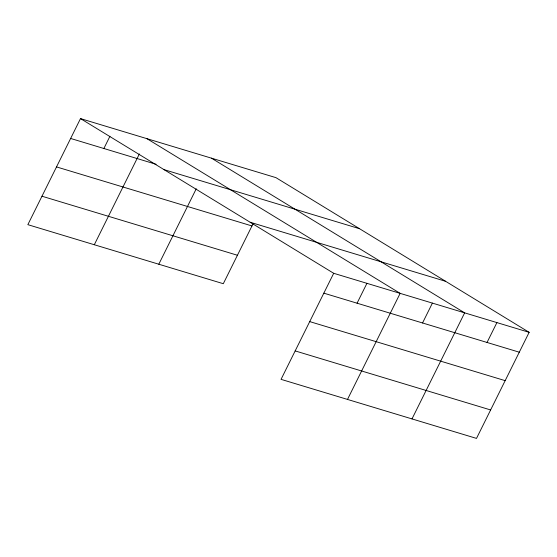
<?xml version="1.0" encoding="UTF-8"?>
<svg xmlns="http://www.w3.org/2000/svg" width="557" height="557" viewBox="0 0 557 557"><rect width="100%" height="100%" fill="white"/><g stroke="black" fill="none" stroke-linecap="round" stroke-linejoin="round"><path stroke-width="0.84" d="M529.15 332.334L333.699 273.292L281.048 379.352L476.5 438.401L529.15 332.334L275.952 177.648L80.5 118.599L27.85 224.666L223.301 283.708L253.115 223.649M103.867 148.503L109.938 136.277M94.307 244.739L139.368 153.955M158.808 264.22L196.252 188.788M357.065 303.196L366.924 283.332M347.498 399.432L400.149 293.365L146.951 138.679M422.54 322.976L432.399 303.112M411.999 418.913L464.649 312.853L211.451 158.16M487.041 342.458L496.9 322.594M70.642 138.463L156.113 164.287M164.057 169.648L359.509 228.697M250.142 222.243L445.593 281.292M56.522 166.912L251.973 225.954M41.97 196.217L237.428 255.259M323.833 293.156L519.291 352.198M309.713 321.598L505.171 380.647M295.168 350.91L490.62 409.952M80.5 118.599L333.699 273.292"/></g></svg>
